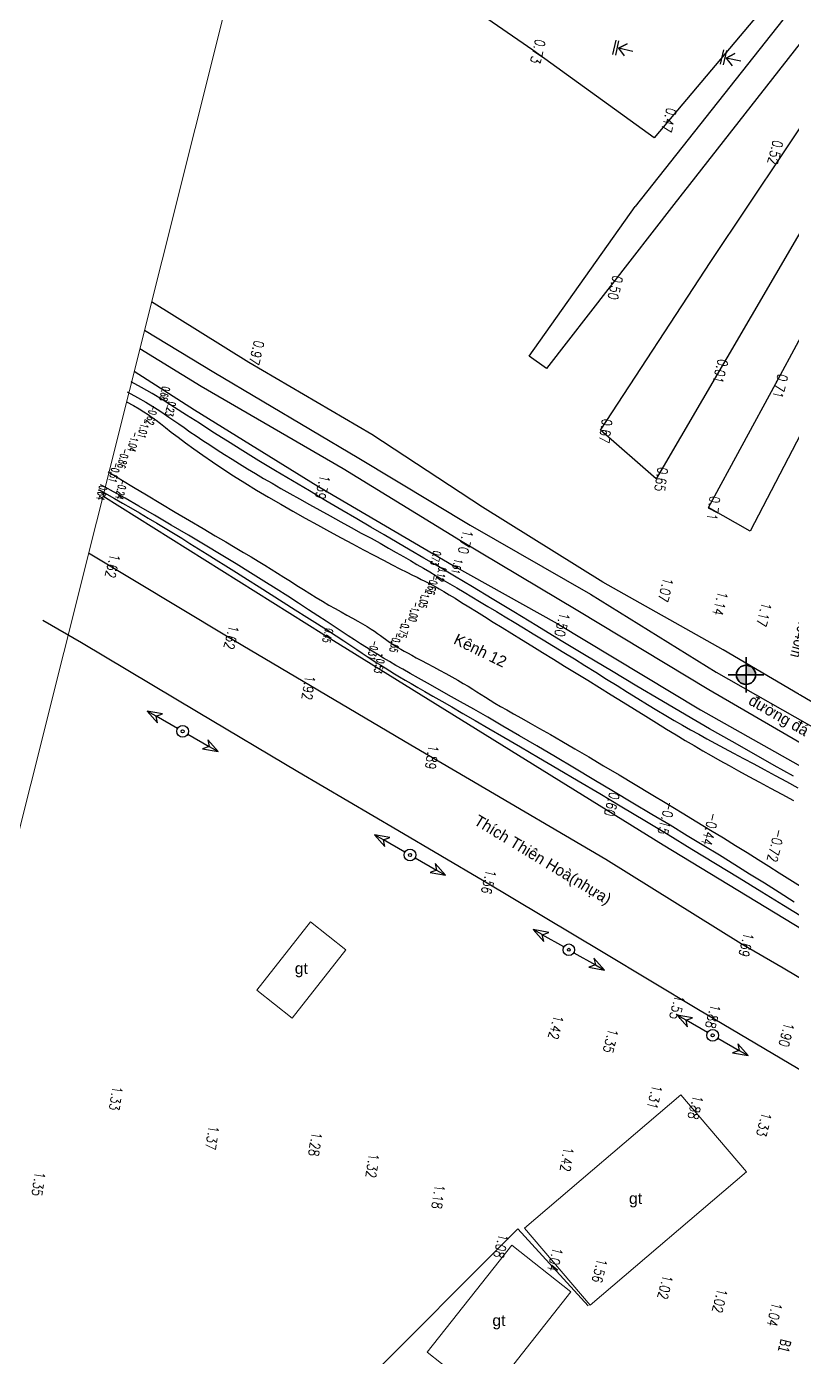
# Model space of a CAD drawing. Header units: metres. Extents: x 583412 to 583840, y 1186334 to 1187497.
# Drawn here: x 583555.5 to 583623.4, y 1186994.8 to 1187112.8 of the extents above; entities that cross this region are included whole.
import ezdxf
from ezdxf.enums import TextEntityAlignment as Align

# ---------------------------------------------------------------- set-up
doc = ezdxf.new("R2010")
doc.units = ezdxf.units.M
doc.header["$MEASUREMENT"] = 0
doc.layers.get('0').update_dxf_attribs({"lineweight": 35})
doc.layers.get('Defpoints').update_dxf_attribs({"color": 9, "lineweight": 0})
for name, color, linetype in [('$For$Printing$', 7, 'Continuous'), ('1111DONG MUC', 2, 'Continuous'), ('cao do binh do', 4, 'Continuous'), ('CAO DO DC', 2, 'Continuous'), ('CaoDoTN', 2, 'Continuous'), ('DienHaThe-KHKS', 7, 'Continuous'), ('Docao', 22, 'Continuous'), ('KS.leduongdat', 36, 'Continuous'), ('KS.leduongnhua', 4, 'Continuous'), ('KS.raoxay', 2, 'TUONG-KHKS'), ('ks.text ks', 7, 'Continuous'), ('KS_muong ao', 4, 'TALUYPHAI-KHKS'), ('Lua-KHKS', 3, 'Continuous'), ('TENCOCTUYEN', 1, 'Continuous'), ('TEXT NHA', 5, 'Continuous'), ('XOOOOAOAOA', 2, 'Continuous')]:
    doc.layers.add(name, color=color, linetype=linetype)
doc.layers.add('1.KS.NHA', color=225, linetype='Continuous', lineweight=13)
doc.styles.add('ChuSo', font='vnsimple.shx')
doc.styles.add('dc', font='VHELVCN.TTF')
doc.styles.add('KT3', font='VHARIALN.TTF', dxfattribs={"width": 0.8, "height": 1.5})
doc.styles.get("Standard").update_dxf_attribs({"font": 'arial.ttf'})
doc.styles.add('TENSONG', font='VAPTIMI.TTF')
doc.linetypes.add('TALUYPHAI-KHKS', pattern='A,5,[130,ltypeshp,S=5,R=0,X=0,Y=-5],10,[130,ltypeshp,S=5,R=0,X=0,Y=-5],10,[130,ltypeshp,S=10,R=0,X=0,Y=-10],5', length=30)
doc.linetypes.add('TALUYTRAI-KHKS', pattern='A,5,[130,ltypeshp,S=5,R=0,X=0,Y=5],10,[130,ltypeshp,S=5,R=0,X=0,Y=5],10,[130,ltypeshp,S=10,R=0,X=0,Y=10],5', length=30)
doc.linetypes.add('TUONG-KHKS', pattern='A,0.25,-0.1,[132,ltypeshp,S=0.1,R=0,X=-0.1,Y=0],-0.1,1', length=1.45)

# ---------------------------------------------------------------- blocks, each defined once
blk = doc.blocks.new('DienHaThe-KHKS')
at = {"layer": 'DienHaThe-KHKS', "color": 6}
blk.add_lwpolyline([(0.0012, 0.51624), (0.0012, 2.70968), (0.4608, 2.30472), (0.00192, 3.63336), (-0.45808, 2.30512), (0.00152, 2.70976), (0.00192, 3.63336)], dxfattribs=at)
for radius in [0.51624, 0.13184]:
    blk.add_circle((0, 0), radius, dxfattribs=at)
blk = doc.blocks.new('DCII')
h = blk.add_hatch(color=5)
h.paths.add_polyline_path([(286.78, 138.1), (286.78, 136.5, -0.414214), (286.88, 136.4), (288.48, 136.4, 0.414214)])
h.paths.add_polyline_path([(286.88, 136.4, 0.414214), (286.78, 136.5), (286.78, 136.4)], flags=17)
h.paths.add_polyline_path([(286.78, 136.4), (286.68, 136.4, 0.414214), (286.78, 136.3)])
h.paths.add_polyline_path([(286.68, 136.4), (285.08, 136.4, 0.414214), (286.78, 134.7), (286.78, 136.3, -0.414214)])
at = {"color": 5}
for points in [[(286.78, 139.54), (286.78, 133.26)], [(289.92, 136.4), (283.64, 136.4)]]:
    blk.add_lwpolyline(points, dxfattribs=at)
blk.add_circle((286.78, 136.4), 1.7, dxfattribs=at)
at = {"color": 6}
blk.add_circle((286.78, 136.4), 0.1, dxfattribs=at)
blk = doc.blocks.new('Lua-KHKS')
at = {"layer": 'Lua-KHKS', "color": 3, "flags": 128}
for points in [[(-0.008, 1.037), (-0.008, 0.156), (-0.378, 0.593), (-0.008, 0.156), (0.361, 0.593)], [(-0.439, 0.072), (0.42, 0.072)], [(-0.439, -0.105), (0.42, -0.105)]]:
    blk.add_lwpolyline(points, dxfattribs=at)

msp = doc.modelspace()

# ---------------------------------------------------------------- linework, layer by layer
at = {"layer": '$For$Printing$', "color": 40}
for p, q in [((583564.39, 1187080.43), (583565.28, 1187079.93)), ((583565.28, 1187079.93), (583566.02, 1187079.51)), ((583566.02, 1187079.51), (583566.65, 1187079.13)), ((583566.65, 1187079.13), (583567.18, 1187078.8)), ((583567.18, 1187078.8), (583567.65, 1187078.49)), ((583567.65, 1187078.49), (583568.08, 1187078.2)), ((583568.08, 1187078.2), (583568.51, 1187077.9)), ((583568.51, 1187077.9), (583568.95, 1187077.6)), ((583568.95, 1187077.6), (583569.43, 1187077.26)), ((583569.43, 1187077.26), (583569.95, 1187076.9)), ((583569.95, 1187076.9), (583570.51, 1187076.52)), ((583570.51, 1187076.52), (583571.1, 1187076.13)), ((583571.1, 1187076.13), (583571.72, 1187075.72)), ((583571.72, 1187075.72), (583572.35, 1187075.3)), ((583572.35, 1187075.3), (583573.01, 1187074.88)), ((583573.01, 1187074.88), (583573.68, 1187074.46)), ((583573.68, 1187074.46), (583574.35, 1187074.04)), ((583574.35, 1187074.04), (583575.04, 1187073.61)), ((583575.04, 1187073.61), (583575.75, 1187073.19)), ((583562.43, 1187071.97), (583562.01, 1187072.18)), ((583575.75, 1187073.19), (583576.48, 1187072.76)), ((583576.48, 1187072.76), (583577.23, 1187072.32)), ((583577.23, 1187072.32), (583578, 1187071.87)), ((583563.17, 1187071.56), (583562.43, 1187071.97)), ((583564.19, 1187070.99), (583563.17, 1187071.56)), ((583565.42, 1187070.28), (583564.19, 1187070.99)), ((583578, 1187071.87), (583578.82, 1187071.41)), ((583578.82, 1187071.41), (583579.67, 1187070.93)), ((583579.67, 1187070.93), (583580.55, 1187070.44)), ((583566.81, 1187069.48), (583565.42, 1187070.28)), ((583580.55, 1187070.44), (583581.47, 1187069.93)), ((583581.47, 1187069.93), (583582.4, 1187069.42)), ((583568.29, 1187068.62), (583566.81, 1187069.48)), ((583569.81, 1187067.73), (583568.29, 1187068.62)), ((583582.4, 1187069.42), (583583.33, 1187068.91)), ((583583.33, 1187068.91), (583584.25, 1187068.4)), ((583571.3, 1187066.84), (583569.81, 1187067.73)), ((583584.25, 1187068.4), (583585.15, 1187067.91)), ((583585.15, 1187067.91), (583586.01, 1187067.44)), ((583586.01, 1187067.44), (583586.81, 1187067)), ((583572.72, 1187065.98), (583571.3, 1187066.84)), ((583586.81, 1187067), (583587.56, 1187066.58)), ((583587.56, 1187066.58), (583588.25, 1187066.19)), ((583588.25, 1187066.19), (583588.89, 1187065.82)), ((583574.06, 1187065.17), (583572.72, 1187065.98)), ((583575.32, 1187064.39), (583574.06, 1187065.17)), ((583588.89, 1187065.82), (583589.5, 1187065.47)), ((583589.5, 1187065.47), (583590.09, 1187065.13)), ((583590.09, 1187065.13), (583590.66, 1187064.8)), ((583576.5, 1187063.65), (583575.32, 1187064.39)), ((583590.66, 1187064.8), (583591.23, 1187064.46)), ((583591.23, 1187064.46), (583591.8, 1187064.12)), ((583591.8, 1187064.12), (583592.39, 1187063.77)), ((583577.6, 1187062.95), (583576.5, 1187063.65)), ((583578.63, 1187062.3), (583577.6, 1187062.95)), ((583592.39, 1187063.77), (583593, 1187063.41)), ((583593, 1187063.41), (583593.63, 1187063.04)), ((583593.63, 1187063.04), (583594.28, 1187062.65)), ((583594.28, 1187062.65), (583594.95, 1187062.25)), ((583579.58, 1187061.68), (583578.63, 1187062.3)), ((583580.47, 1187061.11), (583579.58, 1187061.68)), ((583594.95, 1187062.25), (583595.65, 1187061.83)), ((583595.65, 1187061.83), (583596.38, 1187061.4)), ((583581.28, 1187060.57), (583580.47, 1187061.11)), ((583582.03, 1187060.08), (583581.28, 1187060.57)), ((583596.38, 1187061.4), (583597.13, 1187060.95)), ((583597.13, 1187060.95), (583597.91, 1187060.48)), ((583597.91, 1187060.48), (583598.72, 1187059.99)), ((583582.73, 1187059.62), (583582.03, 1187060.08)), ((583583.37, 1187059.19), (583582.73, 1187059.62)), ((583583.98, 1187058.79), (583583.37, 1187059.19)), ((583598.72, 1187059.99), (583599.55, 1187059.49)), ((583599.55, 1187059.49), (583600.41, 1187058.97)), ((583584.54, 1187058.42), (583583.98, 1187058.79)), ((583585.08, 1187058.07), (583584.54, 1187058.42)), ((583585.6, 1187057.74), (583585.08, 1187058.07)), ((583600.41, 1187058.97), (583601.29, 1187058.43)), ((583601.29, 1187058.43), (583602.19, 1187057.88)), ((583586.11, 1187057.42), (583585.6, 1187057.74)), ((583586.61, 1187057.12), (583586.11, 1187057.42)), ((583587.12, 1187056.81), (583586.61, 1187057.12)), ((583587.65, 1187056.5), (583587.12, 1187056.81)), ((583602.19, 1187057.88), (583603.11, 1187057.32)), ((583603.11, 1187057.32), (583604.05, 1187056.74)), ((583604.05, 1187056.74), (583604.99, 1187056.15)), ((583588.22, 1187056.17), (583587.65, 1187056.5)), ((583588.83, 1187055.83), (583588.22, 1187056.17)), ((583589.49, 1187055.45), (583588.83, 1187055.83)), ((583604.99, 1187056.15), (583605.95, 1187055.56)), ((583590.22, 1187055.04), (583589.49, 1187055.45)), ((583591.03, 1187054.59), (583590.22, 1187055.04)), ((583591.92, 1187054.09), (583591.03, 1187054.59)), ((583605.95, 1187055.56), (583606.9, 1187054.96)), ((583606.9, 1187054.96), (583607.85, 1187054.37)), ((583592.89, 1187053.54), (583591.92, 1187054.09)), ((583593.96, 1187052.93), (583592.89, 1187053.54)), ((583607.85, 1187054.37), (583608.77, 1187053.79)), ((583608.77, 1187053.79), (583609.68, 1187053.23)), ((583609.68, 1187053.23), (583610.55, 1187052.69)), ((583595.12, 1187052.27), (583593.96, 1187052.93)), ((583596.37, 1187051.56), (583595.12, 1187052.27)), ((583610.55, 1187052.69), (583611.38, 1187052.19)), ((583611.38, 1187052.19), (583612.17, 1187051.72)), ((583597.72, 1187050.78), (583596.37, 1187051.56)), ((583612.17, 1187051.72), (583612.92, 1187051.28)), ((583612.92, 1187051.28), (583613.65, 1187050.86)), ((583613.65, 1187050.86), (583614.36, 1187050.45)), ((583599.17, 1187049.93), (583597.72, 1187050.78)), ((583600.73, 1187049.02), (583599.17, 1187049.93)), ((583614.36, 1187050.45), (583615.08, 1187050.06)), ((583615.08, 1187050.06), (583615.81, 1187049.66)), ((583615.81, 1187049.66), (583616.56, 1187049.25)), ((583602.37, 1187048.06), (583600.73, 1187049.02)), ((583616.56, 1187049.25), (583617.34, 1187048.83)), ((583617.34, 1187048.83), (583618.17, 1187048.38)), ((583604.06, 1187047.05), (583602.37, 1187048.06)), ((583618.17, 1187048.38), (583619.05, 1187047.91)), ((583619.05, 1187047.91), (583619.96, 1187047.43)), ((583619.96, 1187047.43), (583620.9, 1187046.92)), ((583605.79, 1187046.03), (583604.06, 1187047.05)), ((583620.9, 1187046.92), (583621.87, 1187046.4)), ((583621.87, 1187046.4), (583622.86, 1187045.86)), ((583607.53, 1187044.99), (583605.79, 1187046.03)), ((583609.25, 1187043.96), (583607.53, 1187044.99)), ((583622.86, 1187045.86), (583623.88, 1187045.32)), ((583610.92, 1187042.95), (583609.25, 1187043.96)), ((583612.54, 1187041.98), (583610.92, 1187042.95)), ((583614.07, 1187041.06), (583612.54, 1187041.98)), ((583615.53, 1187040.17), (583614.07, 1187041.06)), ((583616.92, 1187039.32), (583615.53, 1187040.17)), ((583618.28, 1187038.48), (583616.92, 1187039.32)), ((583619.6, 1187037.66), (583618.28, 1187038.48)), ((583620.91, 1187036.84), (583619.6, 1187037.66)), ((583622.23, 1187036.01), (583620.91, 1187036.84)), ((583623.56, 1187035.16), (583622.23, 1187036.01))]:
    msp.add_line(p, q, dxfattribs=at)
at = {"layer": '$For$Printing$', "color": 252}
for p, q in [((583565.65, 1187080.82), (583564.73, 1187081.32)), ((583566.59, 1187080.28), (583565.65, 1187080.82)), ((583564.31, 1187079.55), (583564.93, 1187079.22)), ((583564.93, 1187079.22), (583565.44, 1187078.93)), ((583567.56, 1187079.69), (583566.59, 1187080.28)), ((583568.58, 1187079.05), (583567.56, 1187079.69)), ((583565.44, 1187078.93), (583565.87, 1187078.67)), ((583565.87, 1187078.67), (583566.25, 1187078.42)), ((583566.25, 1187078.42), (583566.6, 1187078.17)), ((583566.6, 1187078.17), (583566.95, 1187077.91)), ((583569.65, 1187078.37), (583568.58, 1187079.05)), ((583570.78, 1187077.64), (583569.65, 1187078.37)), ((583566.95, 1187077.91), (583567.34, 1187077.61)), ((583567.34, 1187077.61), (583567.78, 1187077.27)), ((583567.78, 1187077.27), (583568.29, 1187076.87)), ((583568.29, 1187076.87), (583568.89, 1187076.42)), ((583571.99, 1187076.87), (583570.78, 1187077.64)), ((583573.27, 1187076.06), (583571.99, 1187076.87)), ((583568.89, 1187076.42), (583569.56, 1187075.92)), ((583569.56, 1187075.92), (583570.3, 1187075.39)), ((583574.64, 1187075.21), (583573.27, 1187076.06)), ((583570.3, 1187075.39), (583571.1, 1187074.82)), ((583571.1, 1187074.82), (583571.95, 1187074.22)), ((583576.07, 1187074.32), (583574.64, 1187075.21)), ((583562.69, 1187073.33), (583563.18, 1187073.04)), ((583571.95, 1187074.22), (583572.87, 1187073.61)), ((583572.87, 1187073.61), (583573.82, 1187072.99)), ((583577.55, 1187073.43), (583576.07, 1187074.32)), ((583579.05, 1187072.53), (583577.55, 1187073.43)), ((583563.18, 1187073.04), (583563.95, 1187072.58)), ((583563.95, 1187072.58), (583564.94, 1187071.99)), ((583573.82, 1187072.99), (583574.82, 1187072.36)), ((583574.82, 1187072.36), (583575.86, 1187071.72)), ((583580.54, 1187071.64), (583579.05, 1187072.53)), ((583561.91, 1187071.74), (583562.56, 1187071.37)), ((583562.56, 1187071.37), (583563.25, 1187070.98)), ((583563.25, 1187070.98), (583563.97, 1187070.56)), ((583564.94, 1187071.99), (583566.1, 1187071.3)), ((583566.1, 1187071.3), (583567.35, 1187070.54)), ((583575.86, 1187071.72), (583576.92, 1187071.09)), ((583576.92, 1187071.09), (583578, 1187070.47)), ((583582, 1187070.77), (583580.54, 1187071.64)), ((583563.97, 1187070.56), (583564.71, 1187070.13)), ((583564.71, 1187070.13), (583565.47, 1187069.69)), ((583567.35, 1187070.54), (583568.65, 1187069.77)), ((583568.65, 1187069.77), (583569.92, 1187069.01)), ((583578, 1187070.47), (583579.08, 1187069.85)), ((583579.08, 1187069.85), (583580.17, 1187069.23)), ((583583.41, 1187069.94), (583582, 1187070.77)), ((583584.75, 1187069.16), (583583.41, 1187069.94)), ((583565.47, 1187069.69), (583566.24, 1187069.24)), ((583566.24, 1187069.24), (583567, 1187068.78)), ((583567, 1187068.78), (583567.75, 1187068.33)), ((583569.92, 1187069.01), (583571.12, 1187068.3)), ((583580.17, 1187069.23), (583581.25, 1187068.64)), ((583581.25, 1187068.64), (583582.32, 1187068.05)), ((583585.99, 1187068.44), (583584.75, 1187069.16)), ((583567.75, 1187068.33), (583568.49, 1187067.89)), ((583568.49, 1187067.89), (583569.22, 1187067.44)), ((583569.22, 1187067.44), (583569.95, 1187066.99)), ((583571.12, 1187068.3), (583572.18, 1187067.67)), ((583572.18, 1187067.67), (583573.12, 1187067.12)), ((583582.32, 1187068.05), (583583.36, 1187067.49)), ((583583.36, 1187067.49), (583584.37, 1187066.94)), ((583587.17, 1187067.75), (583585.99, 1187068.44)), ((583588.33, 1187067.08), (583587.17, 1187067.75)), ((583569.95, 1187066.99), (583570.7, 1187066.52)), ((583570.7, 1187066.52), (583571.47, 1187066.04)), ((583573.12, 1187067.12), (583573.95, 1187066.63)), ((583573.95, 1187066.63), (583574.69, 1187066.19)), ((583574.69, 1187066.19), (583575.37, 1187065.79)), ((583584.37, 1187066.94), (583585.34, 1187066.43)), ((583585.34, 1187066.43), (583586.25, 1187065.94)), ((583589.49, 1187066.4), (583588.33, 1187067.08)), ((583590.7, 1187065.69), (583589.49, 1187066.4)), ((583571.47, 1187066.04), (583572.28, 1187065.53)), ((583572.28, 1187065.53), (583573.14, 1187064.99)), ((583575.37, 1187065.79), (583575.99, 1187065.42)), ((583575.99, 1187065.42), (583576.58, 1187065.06)), ((583576.58, 1187065.06), (583577.15, 1187064.71)), ((583586.25, 1187065.94), (583587.11, 1187065.5)), ((583587.11, 1187065.5), (583587.88, 1187065.09)), ((583587.88, 1187065.09), (583588.58, 1187064.74)), ((583592, 1187064.93), (583590.7, 1187065.69)), ((583573.14, 1187064.99), (583574.07, 1187064.41)), ((583574.07, 1187064.41), (583575.05, 1187063.79)), ((583577.15, 1187064.71), (583577.72, 1187064.36)), ((583577.72, 1187064.36), (583578.29, 1187063.99)), ((583578.29, 1187063.99), (583578.86, 1187063.63)), ((583588.58, 1187064.74), (583589.18, 1187064.43)), ((583589.18, 1187064.43), (583589.69, 1187064.18)), ((583589.69, 1187064.18), (583590.11, 1187063.98)), ((583590.11, 1187063.98), (583590.47, 1187063.8)), ((583593.42, 1187064.08), (583592, 1187064.93)), ((583595, 1187063.14), (583593.42, 1187064.08)), ((583575.05, 1187063.79), (583576.09, 1187063.13)), ((583576.09, 1187063.13), (583577.16, 1187062.46)), ((583578.86, 1187063.63), (583579.44, 1187063.26)), ((583579.44, 1187063.26), (583580.01, 1187062.9)), ((583580.01, 1187062.9), (583580.58, 1187062.54)), ((583590.47, 1187063.8), (583590.79, 1187063.65)), ((583590.79, 1187063.65), (583591.09, 1187063.5)), ((583591.09, 1187063.5), (583591.38, 1187063.35)), ((583591.38, 1187063.35), (583591.7, 1187063.18)), ((583591.7, 1187063.18), (583592.06, 1187062.97)), ((583592.06, 1187062.97), (583592.47, 1187062.73)), ((583592.47, 1187062.73), (583592.95, 1187062.44)), ((583596.76, 1187062.08), (583595, 1187063.14)), ((583577.16, 1187062.46), (583578.23, 1187061.78)), ((583578.23, 1187061.78), (583579.29, 1187061.11)), ((583580.58, 1187062.54), (583581.15, 1187062.19)), ((583581.15, 1187062.19), (583581.71, 1187061.85)), ((583581.71, 1187061.85), (583582.27, 1187061.52)), ((583582.27, 1187061.52), (583582.82, 1187061.21)), ((583592.95, 1187062.44), (583593.47, 1187062.12)), ((583593.47, 1187062.12), (583594.05, 1187061.76)), ((583594.05, 1187061.76), (583594.68, 1187061.36)), ((583598.68, 1187060.91), (583596.76, 1187062.08)), ((583579.29, 1187061.11), (583580.31, 1187060.46)), ((583580.31, 1187060.46), (583581.27, 1187059.85)), ((583582.82, 1187061.21), (583583.36, 1187060.91)), ((583583.36, 1187060.91), (583583.87, 1187060.62)), ((583583.87, 1187060.62), (583584.37, 1187060.35)), ((583584.37, 1187060.35), (583584.83, 1187060.09)), ((583594.68, 1187061.36), (583595.36, 1187060.94)), ((583595.36, 1187060.94), (583596.09, 1187060.49)), ((583596.09, 1187060.49), (583596.85, 1187060.01)), ((583600.73, 1187059.67), (583598.68, 1187060.91)), ((583581.27, 1187059.85), (583582.14, 1187059.29)), ((583582.14, 1187059.29), (583582.92, 1187058.79)), ((583584.83, 1187060.09), (583585.26, 1187059.84)), ((583585.26, 1187059.84), (583585.66, 1187059.61)), ((583585.66, 1187059.61), (583586.01, 1187059.39)), ((583586.01, 1187059.39), (583586.32, 1187059.19)), ((583586.32, 1187059.19), (583586.6, 1187059)), ((583596.85, 1187060.01), (583597.66, 1187059.52)), ((583597.66, 1187059.52), (583598.5, 1187059)), ((583602.88, 1187058.36), (583600.73, 1187059.67)), ((583582.92, 1187058.79), (583583.6, 1187058.34)), ((583583.6, 1187058.34), (583584.21, 1187057.94)), ((583584.21, 1187057.94), (583584.74, 1187057.58)), ((583586.6, 1187059), (583586.86, 1187058.81)), ((583586.86, 1187058.81), (583587.09, 1187058.64)), ((583587.09, 1187058.64), (583587.31, 1187058.48)), ((583587.31, 1187058.48), (583587.52, 1187058.32)), ((583587.52, 1187058.32), (583587.73, 1187058.18)), ((583587.73, 1187058.18), (583587.94, 1187058.04)), ((583587.94, 1187058.04), (583588.16, 1187057.9)), ((583598.5, 1187059), (583599.37, 1187058.46)), ((583599.37, 1187058.46), (583600.28, 1187057.9)), ((583605.1, 1187057.03), (583602.88, 1187058.36)), ((583584.74, 1187057.58), (583585.23, 1187057.26)), ((583585.23, 1187057.26), (583585.67, 1187056.97)), ((583585.67, 1187056.97), (583586.08, 1187056.69)), ((583588.16, 1187057.9), (583588.39, 1187057.75)), ((583588.39, 1187057.75), (583588.65, 1187057.6)), ((583588.65, 1187057.6), (583588.94, 1187057.44)), ((583588.94, 1187057.44), (583589.26, 1187057.27)), ((583589.26, 1187057.27), (583589.62, 1187057.07)), ((583589.62, 1187057.07), (583590.03, 1187056.85)), ((583590.03, 1187056.85), (583590.5, 1187056.6)), ((583600.28, 1187057.9), (583601.22, 1187057.32)), ((583601.22, 1187057.32), (583602.19, 1187056.73)), ((583607.35, 1187055.67), (583605.1, 1187057.03)), ((583586.08, 1187056.69), (583586.48, 1187056.43)), ((583586.48, 1187056.43), (583586.87, 1187056.18)), ((583586.87, 1187056.18), (583587.26, 1187055.94)), ((583587.26, 1187055.94), (583587.67, 1187055.69)), ((583587.67, 1187055.69), (583588.1, 1187055.43)), ((583590.5, 1187056.6), (583591, 1187056.33)), ((583591, 1187056.33), (583591.54, 1187056.05)), ((583591.54, 1187056.05), (583592.09, 1187055.75)), ((583592.09, 1187055.75), (583592.64, 1187055.45)), ((583602.19, 1187056.73), (583603.18, 1187056.11)), ((583603.18, 1187056.11), (583604.2, 1187055.49)), ((583609.59, 1187054.33), (583607.35, 1187055.67)), ((583588.1, 1187055.43), (583588.55, 1187055.16)), ((583588.55, 1187055.16), (583589.04, 1187054.87)), ((583589.04, 1187054.87), (583589.57, 1187054.56)), ((583589.57, 1187054.56), (583590.16, 1187054.22)), ((583592.64, 1187055.45), (583593.18, 1187055.15)), ((583593.18, 1187055.15), (583593.7, 1187054.85)), ((583593.7, 1187054.85), (583594.19, 1187054.57)), ((583594.19, 1187054.57), (583594.63, 1187054.31)), ((583604.2, 1187055.49), (583605.24, 1187054.85)), ((583605.24, 1187054.85), (583606.28, 1187054.2)), ((583590.16, 1187054.22), (583590.8, 1187053.85)), ((583590.8, 1187053.85), (583591.51, 1187053.44)), ((583591.51, 1187053.44), (583592.3, 1187052.98)), ((583594.63, 1187054.31), (583595.03, 1187054.06)), ((583595.03, 1187054.06), (583595.41, 1187053.82)), ((583595.41, 1187053.82), (583595.79, 1187053.59)), ((583595.79, 1187053.59), (583596.17, 1187053.34)), ((583596.17, 1187053.34), (583596.58, 1187053.09)), ((583606.28, 1187054.2), (583607.33, 1187053.55)), ((583607.33, 1187053.55), (583608.37, 1187052.9)), ((583611.81, 1187053.02), (583609.59, 1187054.33)), ((583592.3, 1187052.98), (583593.18, 1187052.48)), ((583593.18, 1187052.48), (583594.16, 1187051.91)), ((583596.58, 1187053.09), (583597.01, 1187052.82)), ((583597.01, 1187052.82), (583597.5, 1187052.53)), ((583597.5, 1187052.53), (583598.05, 1187052.22)), ((583598.05, 1187052.22), (583598.66, 1187051.87)), ((583608.37, 1187052.9), (583609.39, 1187052.27)), ((583609.39, 1187052.27), (583610.38, 1187051.66)), ((583613.96, 1187051.76), (583611.81, 1187053.02)), ((583594.16, 1187051.91), (583595.25, 1187051.28)), ((583595.25, 1187051.28), (583596.46, 1187050.57)), ((583598.66, 1187051.87), (583599.35, 1187051.48)), ((583599.35, 1187051.48), (583600.12, 1187051.05)), ((583600.12, 1187051.05), (583600.97, 1187050.57)), ((583610.38, 1187051.66), (583611.33, 1187051.07)), ((583611.33, 1187051.07), (583612.24, 1187050.52)), ((583616.04, 1187050.55), (583613.96, 1187051.76)), ((583596.46, 1187050.57), (583597.8, 1187049.79)), ((583597.8, 1187049.79), (583599.27, 1187048.93)), ((583600.97, 1187050.57), (583601.92, 1187050.03)), ((583601.92, 1187050.03), (583602.95, 1187049.44)), ((583612.24, 1187050.52), (583613.09, 1187050)), ((583613.09, 1187050), (583613.89, 1187049.51)), ((583618.04, 1187049.41), (583616.04, 1187050.55)), ((583599.27, 1187048.93), (583600.87, 1187047.99)), ((583602.95, 1187049.44), (583604.09, 1187048.78)), ((583604.09, 1187048.78), (583605.33, 1187048.05)), ((583613.89, 1187049.51), (583614.67, 1187049.05)), ((583614.67, 1187049.05), (583615.44, 1187048.6)), ((583615.44, 1187048.6), (583616.2, 1187048.16)), ((583619.96, 1187048.32), (583618.04, 1187049.41)), ((583600.87, 1187047.99), (583602.59, 1187046.99)), ((583605.33, 1187048.05), (583606.65, 1187047.27)), ((583616.2, 1187048.16), (583616.97, 1187047.72)), ((583616.97, 1187047.72), (583617.78, 1187047.28)), ((583621.78, 1187047.29), (583619.96, 1187048.32)), ((583602.59, 1187046.99), (583604.4, 1187045.92)), ((583606.65, 1187047.27), (583608.03, 1187046.45)), ((583608.03, 1187046.45), (583609.44, 1187045.61)), ((583617.78, 1187047.28), (583618.62, 1187046.81)), ((583618.62, 1187046.81), (583619.52, 1187046.32)), ((583619.52, 1187046.32), (583620.47, 1187045.81)), ((583623.5, 1187046.33), (583621.78, 1187047.29)), ((583604.4, 1187045.92), (583606.3, 1187044.79)), ((583609.44, 1187045.61), (583610.86, 1187044.75)), ((583620.47, 1187045.81), (583621.45, 1187045.28)), ((583621.45, 1187045.28), (583622.46, 1187044.74)), ((583606.3, 1187044.79), (583608.27, 1187043.62)), ((583610.86, 1187044.75), (583612.26, 1187043.91)), ((583612.26, 1187043.91), (583613.62, 1187043.08)), ((583622.46, 1187044.74), (583623.5, 1187044.18)), ((583608.27, 1187043.62), (583610.3, 1187042.4)), ((583613.62, 1187043.08), (583614.92, 1187042.29)), ((583610.3, 1187042.4), (583612.37, 1187041.16)), ((583614.92, 1187042.29), (583616.14, 1187041.55)), ((583616.14, 1187041.55), (583617.27, 1187040.86)), ((583612.37, 1187041.16), (583614.48, 1187039.88)), ((583617.27, 1187040.86), (583618.35, 1187040.2)), ((583614.48, 1187039.88), (583616.58, 1187038.6)), ((583618.35, 1187040.2), (583619.37, 1187039.57)), ((583619.37, 1187039.57), (583620.35, 1187038.96)), ((583616.58, 1187038.6), (583618.66, 1187037.33)), ((583620.35, 1187038.96), (583621.3, 1187038.36)), ((583621.3, 1187038.36), (583622.23, 1187037.77)), ((583618.66, 1187037.33), (583620.68, 1187036.09)), ((583622.23, 1187037.77), (583623.17, 1187037.17)), ((583623.17, 1187037.17), (583624.1, 1187036.57)), ((583620.68, 1187036.09), (583622.62, 1187034.89)), ((583622.62, 1187034.89), (583624.45, 1187033.76))]:
    msp.add_line(p, q, dxfattribs=at)
at = {"layer": '1.KS.NHA', "color": 225, "linetype": 'Continuous'}
for p, q in [((583580.64, 1187033.42), (583575.88, 1187027.35)), ((583583.79, 1187030.95), (583580.64, 1187033.42)), ((583579.02, 1187024.88), (583583.79, 1187030.95)), ((583575.88, 1187027.35), (583579.02, 1187024.88)), ((583613.49, 1187018.07), (583599.63, 1187006.25)), ((583619.32, 1187011.24), (583613.49, 1187018.07)), ((583605.46, 1186999.42), (583619.32, 1187011.24)), ((583599.63, 1187006.25), (583605.46, 1186999.42)), ((583598.49, 1187004.73), (583590.99, 1186995.25)), ((583603.74, 1187000.59), (583598.49, 1187004.73)), ((583596.23, 1186991.11), (583603.74, 1187000.59)), ((583590.99, 1186995.25), (583596.23, 1186991.11))]:
    msp.add_line(p, q, dxfattribs=at)
at = {"layer": '1111DONG MUC'}
for p in [(583593.3, 1187065.03, 1.61), (583592.07, 1187064.6), (583591.14, 1187063.4), (583590.42, 1187062.21), (583589.52, 1187061), (583588.63, 1187059.54), (583581.83, 1187058.89, 0.45), (583587.84, 1187058.28), (583586.96, 1187057.06, -0.26)]:
    msp.add_point(p, dxfattribs=at)
at = {"layer": 'Defpoints', "color": 6}
msp.add_line((583412.26, 1186473.01), (583669.06, 1187497.35), dxfattribs=at)
at = {"layer": 'KS.leduongdat'}
for p, q in [((583565.91, 1187085.91, 1.66), (583572.08, 1187082.18, 1.66)), ((583570.95, 1187080.91), (583565.49, 1187084.24)), ((583572.08, 1187082.18, 1.66), (583584.92, 1187074.56, 1.66)), ((583583.55, 1187073.6), (583570.95, 1187080.91)), ((583584.92, 1187074.56, 1.66), (583594.8, 1187068.62, 1.66)), ((583593.96, 1187067.22), (583583.55, 1187073.6)), ((583594.8, 1187068.62, 1.66), (583605.47, 1187062.5, 1.66)), ((583604.35, 1187061.01), (583593.96, 1187067.22)), ((583605.47, 1187062.5, 1.66), (583616.62, 1187055.58, 1.66)), ((583615.98, 1187054), (583604.35, 1187061.01)), ((583616.62, 1187055.58, 1.66), (583633.64, 1187045.88, 1.66)), ((583632.67, 1187044.27), (583615.98, 1187054))]:
    msp.add_line(p, q, dxfattribs=at)
at = {"layer": 'KS.leduongnhua', "color": 2}
for p, q in [((583573.19, 1187058.76, 1.73), (583560.95, 1187066.11, 1.73)), ((583556.9, 1187060.19, 1.59), (583560.34, 1187058.21, 1.59)), ((583560.34, 1187058.21, 1.59), (583570.67, 1187052.01, 1.59)), ((583589.55, 1187049.09, 1.73), (583573.19, 1187058.76, 1.73)), ((583570.67, 1187052.01, 1.59), (583579.53, 1187046.75, 1.59)), ((583594.75, 1187046.06, 1.73), (583589.55, 1187049.09, 1.73)), ((583579.53, 1187046.75, 1.59), (583588.39, 1187041.54, 1.59)), ((583606.85, 1187038.96, 1.73), (583594.75, 1187046.06, 1.73)), ((583588.39, 1187041.54, 1.59), (583596.01, 1187037.07, 1.59)), ((583618.86, 1187031.48, 1.73), (583606.85, 1187038.96, 1.73)), ((583596.01, 1187037.07, 1.59), (583606.6, 1187030.73, 1.59)), ((583622.57, 1187029.32, 1.73), (583618.86, 1187031.48, 1.73)), ((583606.6, 1187030.73, 1.59), (583615.06, 1187025.63, 1.59)), ((583634.45, 1187022.21, 1.73), (583622.57, 1187029.32, 1.73)), ((583615.06, 1187025.63, 1.59), (583627.99, 1187017.98, 1.59))]:
    msp.add_line(p, q, dxfattribs=at)
at = {"layer": 'KS.raoxay', "color": 0, "ltscale": 2}
for p, q in [((583570.11, 1186977.24, 2.04), (583599.03, 1187006.19, 2.04)), ((583599.03, 1187006.19, 2.04), (583605.27, 1186999.35, 2.04))]:
    msp.add_line(p, q, dxfattribs=at)
at = {"layer": 'KS_muong ao', "color": 125, "linetype": 'TALUYTRAI-KHKS', "ltscale": 0.03}
msp.add_line((583638.34, 1187133.44, 0.57), (583609.45, 1187096.86, 0.57), dxfattribs=at)
at = {"layer": 'KS_muong ao', "color": 125, "ltscale": 0.03}
for p, q in [((583600.37, 1187110.73, 0.83), (583575.67, 1187127.97, 0.83)), ((583630.6, 1187119.71, 0.8), (583612.89, 1187097.06, 0.8)), ((583637.8, 1187118.14, 0.7), (583611.32, 1187072.73, 0.7)), ((583616.15, 1187092, 0.8), (583634.17, 1187118.94, 0.8)), ((583622.19, 1187116.11, 0.83), (583611.14, 1187102.96, 0.83)), ((583611.14, 1187102.96, 0.83), (583600.37, 1187110.73, 0.83)), ((583635.42, 1187098.46, 0.7), (583619.65, 1187068.06, 0.7)), ((583621.94, 1187081.18, 0.7), (583631.61, 1187099.2, 0.7)), ((583612.89, 1187097.06, 0.8), (583601.59, 1187082.49, 0.8)), ((583600.05, 1187083.6, 0.8), (583609.45, 1187096.86, 0.8)), ((583606.38, 1187077.02, 0.7), (583616.15, 1187092, 0.7)), ((583575.16, 1187083.04), (583566.54, 1187088.42)), ((583586.09, 1187076.66), (583575.16, 1187083.04)), ((583601.59, 1187082.49, 0.8), (583600.05, 1187083.6, 0.8)), ((583565, 1187082.27, 1.48), (583570.36, 1187078.84, 1.48)), ((583615.94, 1187070.17, 0.7), (583621.94, 1187081.18, 0.7)), ((583570.36, 1187078.84, 1.48), (583581.28, 1187072.08, 1.48)), ((583611.32, 1187072.73, 0.7), (583606.38, 1187077.02, 0.7)), ((583595.91, 1187070.19), (583586.09, 1187076.66)), ((583581.28, 1187072.08, 1.48), (583593.3, 1187065.03, 1.48)), ((583581.83, 1187058.89), (583562.22, 1187071.18)), ((583606.58, 1187063.55), (583595.91, 1187070.19)), ((583619.65, 1187068.06, 0.7), (583615.94, 1187070.17, 0.7)), ((583593.3, 1187065.03, 1.48), (583602.53, 1187059.88, 1.48)), ((583617.26, 1187057.55), (583606.58, 1187063.55)), ((583602.53, 1187059.88, 1.48), (583615.24, 1187052.23, 1.48)), ((583611.92, 1187040.22), (583581.83, 1187058.89)), ((583634.15, 1187047.58), (583617.26, 1187057.55)), ((583615.24, 1187052.23, 1.48), (583632.76, 1187042.33, 1.48)), ((583658.63, 1187011.9), (583611.92, 1187040.22))]:
    msp.add_line(p, q, dxfattribs=at)
at = {"layer": 'XOOOOAOAOA', "color": 3}
msp.add_point((583619.28, 1187055.32, 1.64), dxfattribs=at)

# ---------------------------------------------------------------- block references
at = {"xscale": 0.5, "yscale": 0.5, "zscale": 0.5}
msp.add_blockref('DCII', (583475.89, 1186987.13, 1.65), dxfattribs=at)
at = {"layer": 'DienHaThe-KHKS'}
for p, rotation in [((583569.3, 1187050.32, 1.35), 60.36866406786721), ((583569.3, 1187050.32, 1.35), 240.3686640678672), ((583589.47, 1187039.35, 1.55), 60.36866406786721), ((583589.47, 1187039.35, 1.55), 240.3686640678672), ((583603.56, 1187030.94, 1.48), 60.36866406786721), ((583603.56, 1187030.94, 1.48), 240.3686640678672), ((583616.32, 1187023.35, 1.67), 60.36866406786721), ((583616.32, 1187023.35, 1.67), 240.3686640678672)]:
    msp.add_blockref('DienHaThe-KHKS', p, dxfattribs=dict(at, rotation=rotation))
at = {"layer": 'Lua-KHKS', "xscale": 1.500000000108109, "yscale": 1.5, "zscale": 1.500000000108109, "rotation": 257.4069444442599}
for p in [(583607.73, 1187110.95), (583617.29, 1187110.08)]:
    msp.add_blockref('Lua-KHKS', p, dxfattribs=at)

# ---------------------------------------------------------------- texts
at = {"layer": '1111DONG MUC', "style": 'ChuSo', "width": 0.5}
for s, p in [('0.68', (583567.36, 1187080.34)), ('0.23', (583567.88, 1187079)), ('-0.62', (583566.22, 1187078.46)), ('-1.01', (583565.5, 1187077.28)), ('-1.04', (583564.6, 1187076.07)), ('-0.86', (583563.71, 1187074.6)), ('-0.61', (583562.92, 1187073.35)), ('-0.24', (583563.51, 1187071.85, -0.26)), ('0.64', (583561.78, 1187071.54, 0.45)), ('0.73', (583591.41, 1187065.75)), ('1.61', (583593.3, 1187065.03, 1.61)), ('-0.66', (583591.14, 1187063.4)), ('0.12', (583591.9, 1187064.32)), ('-1.05', (583590.42, 1187062.21)), ('-1.00', (583589.52, 1187061)), ('0.45', (583581.83, 1187058.89, 0.45)), ('-0.75', (583588.63, 1187059.54)), ('-0.31', (583585.86, 1187057.58, -0.26)), ('-0.65', (583587.84, 1187058.28)), ('0.53', (583586.4, 1187056.18, 0.45))]:
    msp.add_text(s, height=0.7, rotation=256.5354, dxfattribs=at).set_placement(p, align=Align.CENTER)
at = {"layer": 'cao do binh do', "color": 44, "style": 'ChuSo', "width": 0.8}
for s, p in [('0.73', (583600.37, 1187110.73, 0.73)), ('0.47', (583612.01, 1187104.64, 0.47)), ('0.50', (583607.24, 1187089.77, 0.5)), ('0.97', (583575.42, 1187084.01, 0.97)), ('1.39', (583581.28, 1187072.08, 1.39)), ('1.70', (583593.96, 1187067.22, 1.7)), ('1.62', (583562.65, 1187065.09, 1.62)), ('1.50', (583602.53, 1187059.88, 1.5)), ('1.62', (583573.19, 1187058.76, 1.62)), ('1.56', (583596.01, 1187037.07, 1.56)), ('1.69', (583618.86, 1187031.48, 1.69))]:
    msp.add_text(s, height=0.9, rotation=256.5354, dxfattribs=at).set_placement(p, align=Align.CENTER)
at = {"layer": 'CAO DO DC', "color": 3, "style": 'dc'}
msp.add_text('H=1.640m', height=1, rotation=255.9434, dxfattribs=at).set_placement((583625.45, 1187061.91, 1.65), align=Align.TOP_LEFT)
at = {"layer": 'CaoDoTN', "style": 'ChuSo', "width": 0.8}
for s, p in [('0.52', (583621.44, 1187101.77)), ('0.01', (583616.57, 1187082.37)), ('0.71', (583621.87, 1187081.04)), ('1.07', (583611.71, 1187062.97)), ('1.14', (583616.56, 1187061.76)), ('1.17', (583620.44, 1187060.78)), ('0.60', (583606.94, 1187043.95)), ('-0.15', (583611.79, 1187042.73)), ('-0.44', (583615.67, 1187041.76)), ('-0.72', (583621.49, 1187040.3)), ('1.55', (583612.73, 1187025.93)), ('1.42', (583601.98, 1187024.17)), ('1.88', (583615.91, 1187025.14)), ('1.90', (583622.43, 1187023.5)), ('1.35', (583606.83, 1187022.96)), ('1.31', (583610.74, 1187017.98)), ('1.88', (583614.36, 1187017.07)), ('1.33', (583620.44, 1187015.54)), ('1.08', (583597.12, 1187004.77)), ('1.04', (583601.91, 1187003.57)), ('1.56', (583605.85, 1187002.58)), ('1.02', (583611.67, 1187001.12)), ('1.02', (583616.52, 1186999.91)), ('1.04', (583621.37, 1186998.69))]:
    msp.add_text(s, height=0.9, rotation=255.9262, dxfattribs=at).set_placement(p, align=Align.CENTER)
at = {"layer": 'Docao', "color": 3, "style": 'ChuSo', "width": 0.8}
for s, p in [('0.67', (583606.38, 1187077.02, 0.7)), ('0.65', (583611.32, 1187072.73, 0.7)), ('0.71', (583615.94, 1187070.17, 0.7)), ('1.92', (583580.02, 1187054.25, 1.92)), ('1.89', (583590.97, 1187048.08, 1.89)), ('1.33', (583562.93, 1187017.82, 1.33)), ('1.37', (583571.47, 1187014.32, 1.37)), ('1.28', (583580.61, 1187013.76, 1.28)), ('1.42', (583602.94, 1187012.41, 1.42)), ('1.32', (583585.69, 1187011.84, 1.32)), ('1.35', (583556.06, 1187010.23, 1.35)), ('1.18', (583591.53, 1187009.09, 1.18))]:
    msp.add_text(s, height=0.9, rotation=261.5963, dxfattribs=at).set_placement(p, align=Align.CENTER)
at = {"layer": 'ks.text ks', "style": 'TENSONG'}
for s, rotation, p in [('Keânh 12', 333.9142, (583595.49, 1187057.04)), ('ñöôøng ñaù', 330.127, (583621.95, 1187051.31))]:
    msp.add_text(s, height=1, rotation=rotation, dxfattribs=at).set_placement(p, align=Align.CENTER)
msp.add_text('Thích Thieân Hoaø(nhöïa)', height=1, rotation=328.7446, dxfattribs=at).set_placement((583601.26, 1187038.94), align=Align.MIDDLE_CENTER)
at = {"layer": 'TENCOCTUYEN', "style": 'KT3', "width": 0.8}
msp.add_text('B1', height=1, rotation=255.9262, dxfattribs=at).set_placement((583622.71, 1186995.8), align=Align.MIDDLE_CENTER)
at = {"layer": 'TEXT NHA', "linetype": 'Continuous'}
for p in [(583579.83, 1187029.15), (583609.48, 1187008.74), (583597.36, 1186997.92)]:
    msp.add_text('gt', height=1, dxfattribs=at).set_placement(p, align=Align.MIDDLE)

doc.saveas('drawing.dxf')
